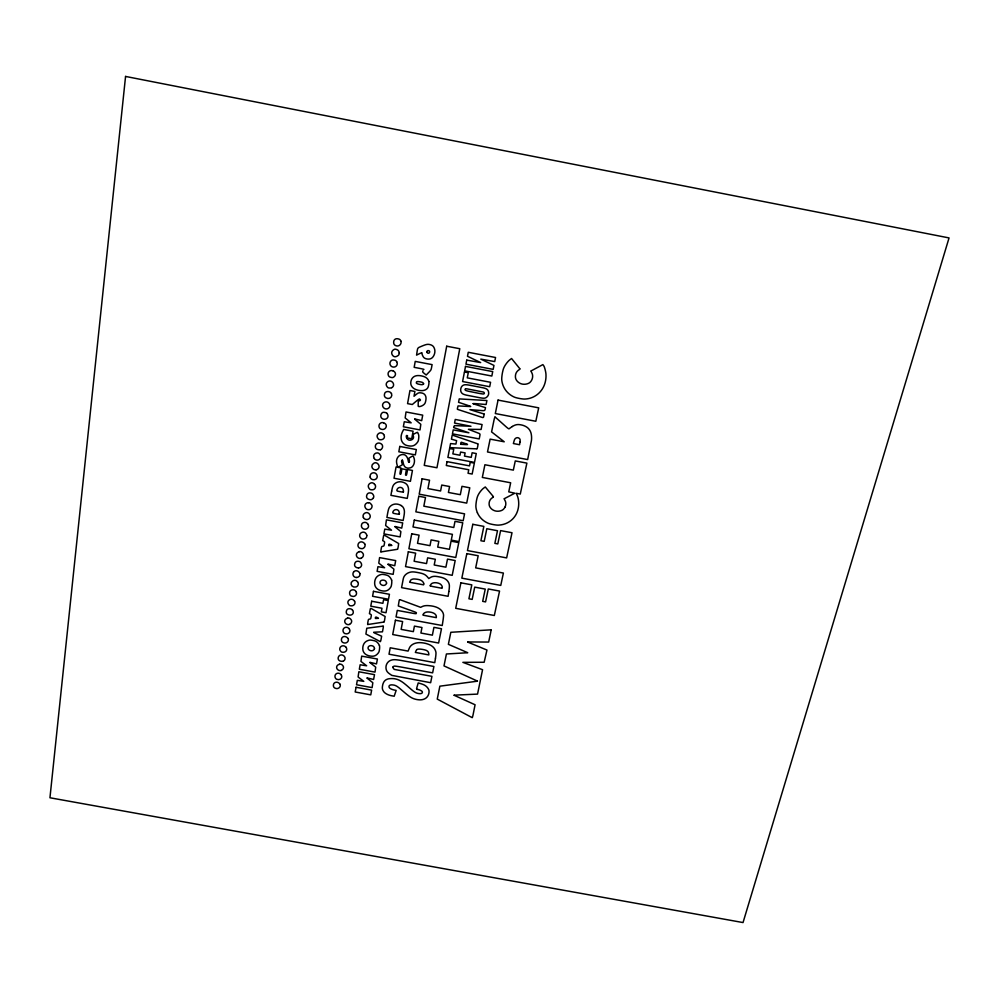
<?xml version="1.0" encoding="UTF-8"?>
<svg xmlns="http://www.w3.org/2000/svg" width="999" height="999" viewBox="0 0 999 999"><rect width="100%" height="100%" fill="white"/><g stroke="black" fill="none" stroke-linecap="round" stroke-linejoin="round"><path stroke-width="1.5" d="M484.14 414.073L484.065 414.585A23.177 22.178 7.9 0 1 483.916 415.422L483.828 415.884A20.417 19.543 7.5 0 1 483.616 416.833A1.898 1.811 4.8 0 1 483.416 417.32L482.854 417.57A4.146 3.971 4.5 0 1 482.305 417.432L457.704 409.428M491.096 629.944L490.809 631.655A96.616 87.712 9.7 0 1 490.434 633.641L488.661 642.057L467.769 641.957M430.157 585.714L430.219 585.526A12.375 11.339 6.9 0 1 430.981 584.315A3.322 3.047 7.5 0 1 432.392 583.216A6.818 6.244 7.4 0 1 434.565 582.729A8.941 8.179 7.3 0 1 437.125 582.892A10.377 9.503 7.3 0 1 439.66 583.716A3.984 3.646 7.2 0 1 440.696 584.403A6.044 5.544 7.3 0 1 441.595 585.426A5.445 4.995 7.3 0 1 442.157 586.538A2.085 1.911 7 0 1 442.232 587.487L442.07 588.299L433.491 586.675A42.27 39.111 7.4 0 1 431.643 586.263A53.247 49.388 7.3 0 1 430.282 585.901M465.209 389.111L465.047 389.548A2.448 2.36 7.5 0 0 465.159 389.922L465.634 390.397A8.704 8.392 7.4 0 0 466.833 390.821A35.652 34.578 6.8 0 0 469.068 391.371L478.409 393.256A76.374 74.738 3.3 0 0 483.179 394.018L483.741 393.918A2.972 2.86 4.9 0 0 484.19 393.631L484.365 393.107A2.947 2.835 5 0 0 484.078 392.57A1.386 1.336 4.8 0 0 483.204 392.008L466.883 388.836A2.485 2.398 7.6 0 0 465.509 388.948M531.118 370.916L542.869 364.61L543.606 365.622A5.619 5.42 -5.7 0 1 544.355 367.045A37.675 36.364 0.3 0 1 545.716 372.302A20.067 19.368 -3 0 1 545.978 374.687A27.46 26.511 -1.6 0 1 544.78 383.766A23.551 22.727 -2.3 0 1 540.471 391.496A21.628 20.867 -2.5 0 1 533.666 396.815A20.729 19.992 -2.6 0 1 525.324 399.026A14.835 14.298 -2.4 0 1 522.752 398.951A43.681 42.333 -4.2 0 1 516.108 397.702A13.786 13.287 -1.6 0 1 513.761 396.84A22.028 21.254 -2.5 0 1 509.34 394.068A21.079 20.342 -2.4 0 1 503.271 385.964A23.152 22.328 -2.7 0 1 501.885 380.969A14.935 14.411 -1.2 0 1 501.76 377.984A45.28 43.594 -6.4 0 1 503.034 370.117A16.446 15.884 -1.8 0 1 504.108 367.207A22.74 21.953 -2.7 0 1 505.307 365.072A27.822 26.823 -3.4 0 1 506.805 362.962A25.637 24.725 -3.2 0 1 508.416 361.089A12.999 12.575 -1.7 0 1 509.977 359.702L511.563 358.504L519.892 368.806M504.295 498.688L514.835 493.206L508.753 491.858L510.664 482.779L482.33 477.435L484.902 464.747L513.336 470.117L515.272 460.926L526.885 463.124L520.279 494.055L516.233 493.294L517.12 495.267A17.695 16.583 2.3 0 1 517.844 497.252A22.552 21.129 2.7 0 1 518.356 499.413A25.45 23.839 3 0 1 518.643 501.76A31.956 29.933 3.7 0 1 518.706 504.258A25.912 24.276 3.1 0 1 517.12 512.162A22.103 20.692 2.7 0 1 512.899 518.768A20.467 19.156 2.6 0 1 498.863 525.099A14.373 13.437 2.6 0 1 496.366 525.024A42.295 39.785 2.2 0 1 489.922 523.826A13.362 12.488 3 0 1 487.637 523.014A21.341 19.98 2.7 0 1 483.341 520.392A20.43 19.118 2.7 0 1 477.41 512.762M373.726 632.355L375.187 632.18A65.984 58.754 9.3 0 1 376.611 632.092L382.467 631.818L383.004 628.933A62 55.944 14.3 0 0 383.241 627.522A7.517 6.806 10.8 0 0 383.316 626.698A1.898 1.723 10.5 0 0 383.254 626.236M454.095 695.167L477.547 694.105L482.567 669.705L462.862 662.349L484.153 662.262L486.963 650.049L467.719 642.07M343.032 661.251L342.794 661.301A6.006 5.37 12.2 0 1 340.984 661.226A4.183 3.746 12.2 0 1 339.66 660.776A2.772 2.485 12.2 0 1 338.224 658.953A4.271 3.821 12.1 0 1 339.136 655.893A3.109 2.785 12.2 0 1 342.894 655.257A3.734 3.334 12.2 0 1 343.181 661.263M477.385 681.193L439.872 686.176L437.25 699.1L472.077 717.594M383.054 626.111L366.77 628.234L365.909 634.053L380.182 641.583M454.57 425.624L470.966 426.261L454.545 423.064L455.244 419.455L482.092 424.55L481.106 429.445L468.406 429.295L479.145 433.454A6.356 6.044 5.2 0 1 479.582 433.641L479.995 434.365A3.921 3.734 5.4 0 1 479.945 435.089A40.884 38.924 10.3 0 1 479.707 436.438L479.208 438.923L452.447 433.841L453.221 429.895L468.893 432.792L453.671 427.584L453.858 426.585A4.058 3.871 7.9 0 1 453.958 426.198M476.685 448.851L449.775 447.639L450.561 443.581L455.931 444.068L456.593 440.646L451.423 439.148L452.21 435.052L477.697 443.806M375.636 618.493L375.849 618.493A7.193 6.506 10.7 0 1 376.286 618.443L376.873 618.393A17.682 15.972 10.5 0 1 377.447 618.356L378.446 618.319L377.447 617.694A14.023 12.675 11.1 0 0 376.461 617.145L375.624 617.157A1.936 1.761 10.9 0 0 375.387 617.732A4.021 3.646 10.7 0 0 375.337 618.156L375.399 618.381M417.395 432.405L417.132 432.43A17.208 16.296 11.5 0 0 415.696 433.079A25.175 23.801 10.8 0 0 414.847 433.529A59.765 56.194 8.1 0 0 413.461 434.315A1.573 1.498 13.1 0 0 413.049 434.69L412.962 435.077A3.022 2.872 13 0 0 413.174 435.701A3.821 3.621 13.6 0 1 413.511 436.863A2.91 2.76 13.5 0 1 412.849 438.923A3.634 3.447 13.6 0 1 411.9 439.66A4.833 4.583 13.7 0 1 410.527 440.134A3.122 2.96 13.6 0 1 408.017 439.597A4.308 4.096 13.5 0 1 407.03 438.611A4.008 3.796 13.5 0 1 406.281 436.351A1.898 1.798 13.8 0 1 406.518 435.514L407.455 435.639A1.399 1.324 14 0 1 407.492 436.051A6.044 5.732 14.6 0 1 407.417 436.625L407.192 437.874L411.713 438.736L413.099 431.218L403.683 429.433L402.684 431.368A16.871 15.996 12.6 0 0 401.473 434.515A12.862 12.188 13.1 0 0 401.099 437.649A10.552 10.015 13.3 0 0 401.573 440.497A7.393 7.005 13.6 0 0 402.872 442.844A9.091 8.616 13.5 0 0 404.108 444.056A6.743 6.381 13.6 0 0 405.469 444.942A8.092 7.667 13.6 0 0 407.117 445.542A17.807 16.908 13.8 0 0 409.228 445.954A11.339 10.752 13.6 0 0 411.563 446.041A6.581 6.231 13.3 0 0 415.247 444.63A11.851 11.239 13.9 0 0 416.883 443.032A18.369 17.42 14.7 0 0 417.694 441.945A4.508 4.271 13 0 0 418.144 441.121A5.482 5.207 13.1 0 0 418.431 440.159A34.64 32.78 16.5 0 0 418.668 438.549A23.689 22.44 15.3 0 0 418.793 437.175A10.177 9.64 13.7 0 0 418.793 436.063A7.318 6.943 13.4 0 0 418.406 434.153A9.94 9.428 13.7 0 0 418.144 433.504A5.882 5.582 13.3 0 0 417.582 432.517M388.923 545.629L389.21 545.629A7.33 6.756 11.4 0 1 389.66 545.566L390.259 545.516A18.019 16.571 11.1 0 1 390.846 545.479L391.87 545.442L390.846 544.792A14.286 13.149 11.9 0 0 389.847 544.23L388.998 544.243A1.973 1.823 11.6 0 0 388.748 544.842A4.096 3.784 11.4 0 0 388.698 545.267L388.761 545.516M380.944 551.923L396.615 549.425A5.157 4.77 11.2 0 0 397.502 549.2M367.744 624.537L383.129 622.165A5.07 4.595 10.6 0 0 383.991 621.952M491.008 629.832L450.824 632.292L448.376 644.343L467.382 652.547A1.686 1.523 4.7 0 1 467.707 652.734L446.416 653.983L443.993 665.908L477.435 681.081M402.36 460.139L401.948 460.252A1.374 1.299 13.3 0 0 401.648 460.876A3.422 3.234 13 0 0 401.648 461.813A7.53 7.093 12.6 0 0 401.923 462.924L402.497 464.672L400.487 465.871A22.103 20.854 15.3 0 1 399.687 466.333A14.798 13.961 14.7 0 1 398.326 466.97L397.614 466.645A31.169 29.446 10.8 0 1 397.053 464.76A21.966 20.729 11.7 0 1 396.64 462.787A9.403 8.866 12.9 0 1 396.541 461.163A8.379 7.905 13 0 1 397.302 458.141A7.343 6.918 13.1 0 1 399.238 455.781A6.144 5.782 13.3 0 1 401.885 454.62A4.983 4.695 13.3 0 1 404.682 454.882A3.072 2.897 13.3 0 1 405.794 455.594A7.53 7.093 13.5 0 1 406.83 456.893A9.366 8.816 13.7 0 1 407.654 458.541A10.202 9.603 13.7 0 1 408.129 460.339A10.39 9.803 11.7 0 0 408.266 461.051A6.643 6.269 12.1 0 0 408.653 462.187L408.828 462.375M367.195 677.934L373.601 679.482L374.5 674.65L358.841 671.765L358.104 677.01L363.786 681.355L357.317 680.356L356.518 684.752L372.127 687.624L372.827 682.704L367.008 678.121M370.067 662.349L376.498 663.91L377.41 659.028L361.675 656.131L360.939 661.425L366.645 665.796L360.139 664.785L359.328 669.23L375.012 672.115L375.711 667.157L369.867 662.499M395.067 526.473L401.723 528.121L402.697 522.902L386.426 519.842L385.614 525.524L391.508 530.182L384.777 529.12L383.916 533.878L400.124 536.913L400.886 531.605L394.88 526.723M388.149 564.11L394.742 565.721L395.691 560.601L379.57 557.592L378.783 563.161L384.615 567.744L377.947 566.695L377.11 571.353L393.169 574.35L393.918 569.143L387.962 564.348M414.86 418.943L421.69 420.654L422.714 415.147L406.019 411.975L405.157 417.957L411.176 422.852L404.27 421.753L403.359 426.773L420.005 429.92L420.816 424.325L414.66 419.155M423.938 369.368L422.652 369.031A42.82 40.859 14.7 0 0 421.079 368.668A88.661 83.741 13.6 0 0 419.168 368.281L414.16 367.332L415.234 361.401L432.105 364.623L431.605 367.307A27.098 26.099 19.3 0 1 431.231 368.993A4.321 4.171 15.4 0 1 430.844 369.967A5.619 5.42 15.7 0 1 430.157 370.904A62.9 60.714 26.1 0 1 428.658 372.515L426.211 375.025L424.925 373.976A70.092 68.506 10.1 0 1 423.276 372.59A2.485 2.385 15.5 0 1 422.739 371.928L422.689 371.366A2.647 2.56 15.4 0 1 423.077 370.666M484.103 414.023L469.93 409.64L482.579 410.626A8.104 7.78 4.7 0 0 484.065 410.601L484.765 410.189A3.109 2.985 4.8 0 0 485.177 409.178L485.489 407.629L473.613 403.908A2.672 2.56 6.1 0 1 473.139 403.683M400.112 599.725L420.629 607.33L422.252 606.555A8.541 7.767 7.7 0 1 423.901 605.956A10.977 9.99 7.6 0 1 425.774 605.656A15.435 14.023 7.5 0 1 427.997 605.619A35.202 31.843 7.4 0 1 430.744 605.844A23.077 20.929 7.4 0 1 435.701 606.942A14.223 12.925 7.3 0 1 439.672 608.94A10.702 9.74 7.2 0 1 442.332 611.663A8.317 7.567 7.1 0 1 443.531 614.872A4.858 4.421 6.8 0 1 443.556 615.621A76.786 69.705 11.7 0 1 442.957 620.829L442.232 625.524L396.041 616.957L397.277 610.414L413.012 613.311A30.732 28.147 8.7 0 0 415.122 613.623A4.258 3.884 8.5 0 0 416.146 613.636L416.383 612.787A2.448 2.235 8.5 0 0 415.609 612.262A26.436 23.914 8.9 0 0 413.798 611.538L398.301 605.968L398.801 602.759A74.151 67.557 4.5 0 1 399.063 601.173A9.54 8.691 9.1 0 1 399.288 600.249A3.172 2.885 9.5 0 1 399.513 599.737M418.506 406.443L418.631 406.493A3.496 3.347 14.2 0 0 420.104 406.468A8.804 8.429 14.7 0 0 421.853 405.869A9.466 9.053 14.7 0 0 423.514 404.882A5.769 5.519 14.3 0 0 424.687 403.696A5.045 4.82 14.1 0 0 425.337 402.397A15.784 15.097 15.7 0 0 425.999 398.551A7.005 6.706 14.5 0 0 425.861 396.94A6.281 6.006 14.4 0 0 425.312 395.429A4.346 4.158 14.2 0 0 423.151 393.444A6.968 6.668 14.2 0 0 421.516 392.957A11.189 10.702 14.1 0 0 419.855 392.782A3.659 3.509 14.5 0 0 418.631 392.944A4.483 4.296 14.4 0 0 417.445 393.519A21.166 20.217 12.4 0 0 415.871 394.705L414.023 396.266L414.897 391.446L409.952 390.509L407.567 403.633L412.312 404.508L415.759 401.598A57.405 54.508 8 0 1 418.119 399.725A5.769 5.519 13.8 0 1 419.555 398.938L420.442 399.862A1.998 1.911 14.5 0 1 420.304 400.287L419.755 400.749A2.398 2.298 14.5 0 1 419.268 400.811A3.222 3.084 14.1 0 0 418.731 400.886L418.319 401.248A3.409 3.259 13.9 0 0 418.256 401.86A20.842 19.893 17.1 0 1 418.256 402.36L418.181 404.62A9.94 9.503 12.9 0 0 418.181 405.382A3.222 3.072 13.8 0 0 418.269 405.956A1.511 1.436 14 0 0 418.406 406.331M454.108 695.279L475.074 704.757L473.101 714.66A39.386 35.015 6.3 0 1 472.664 716.445A18.094 16.071 5.2 0 1 472.34 717.507M460.714 444.118L460.676 443.993A9.228 8.766 6 0 1 460.939 442.532L461.413 442.245A5.42 5.145 7.2 0 1 462 442.445A12.475 11.876 6.7 0 0 462.537 442.644L465.297 443.531A20.617 19.493 7 0 1 466.183 443.818A11.726 11.114 6.8 0 1 467.482 444.368M493.406 496.665L485.277 486.963L483.741 488.086A12.6 11.813 3.2 0 0 482.242 489.385A24.825 23.252 2.3 0 0 480.694 491.146A26.948 25.225 2.1 0 0 479.258 493.119A22.028 20.629 2.5 0 0 478.121 495.129A15.934 14.923 3.1 0 0 477.085 497.864A43.831 40.996 0.4 0 0 475.911 505.244A14.473 13.536 3.3 0 0 476.048 508.054A22.428 20.991 2.5 0 0 477.41 512.762M504.27 498.863A7.405 6.943 1.2 0 0 504.657 499.887A12.288 11.526 0.7 0 0 504.982 500.487A7.08 6.631 2.5 0 1 505.719 502.634A8.429 7.892 2.6 0 1 505.694 504.982A8.804 8.242 2.6 0 1 504.932 507.267M504.97 507.167A8.429 7.892 2.6 0 1 503.558 509.103A5.282 4.945 2.4 0 1 502.235 510.152A8.604 8.054 2.5 0 1 500.549 510.826A9.678 9.066 2.6 0 1 496.69 511.176A8.729 8.167 2.6 0 1 493.943 510.452A9.028 8.454 2.6 0 1 491.558 508.953A8.342 7.805 2.6 0 1 489.872 506.88A6.369 5.957 2.8 0 1 489.148 504.557A9.753 9.141 2.5 0 1 489.223 502.509A7.717 7.218 2.7 0 1 489.785 500.661A7.255 6.793 2.7 0 1 490.834 499.063A7.68 7.193 2.7 0 1 492.332 497.777A5.907 5.544 3.5 0 0 492.757 497.465A3.484 3.272 3.3 0 0 493.369 496.853M531.093 371.104A7.667 7.405 -5.6 0 0 531.493 372.19A12.725 12.3 -6.6 0 0 531.805 372.839A7.305 7.055 -2.9 0 1 532.554 375.112A8.691 8.392 -2.6 0 1 532.517 377.61A9.091 8.779 -2.6 0 1 531.718 380.045A8.779 8.479 -2.6 0 1 530.232 382.13A5.457 5.257 -3 0 1 528.908 383.129A8.879 8.579 -2.8 0 1 527.172 383.841A9.99 9.64 -2.7 0 1 523.189 384.215A9.003 8.691 -2.7 0 1 520.354 383.466A9.328 9.003 -2.7 0 1 517.907 381.868A8.604 8.304 -2.6 0 1 516.171 379.682A6.568 6.344 -2.3 0 1 515.447 377.21A10.077 9.728 -2.9 0 1 515.534 375.037A7.967 7.68 -2.5 0 1 516.121 373.064A7.492 7.23 -2.5 0 1 517.22 371.366A7.93 7.642 -2.5 0 1 518.768 369.992A6.106 5.907 -1.4 0 0 519.218 369.655A3.596 3.484 -1.6 0 0 519.842 369.006M512.375 426.486A14.81 14.086 -0.6 0 1 514.722 425.262A8.604 8.204 -0.3 0 1 516.958 424.65A9.403 8.966 -0.3 0 1 519.38 424.625A20.18 19.181 0 0 1 522.252 425.149A14.498 13.786 -0.3 0 1 526.573 427.01A10.365 9.865 -0.6 0 1 529.595 429.982A12.088 11.501 -0.4 0 1 531.243 434.103A23.551 22.415 1.1 0 1 531.543 439.323A19.381 18.444 0.5 0 1 531.368 440.946L527.647 459.577L487.5 451.973L490.122 439.135L504.233 441.795L491.583 431.905L493.931 420.479A44.431 42.32 -3 0 1 494.443 418.369A22.353 21.329 -0.2 0 1 494.83 417.095M512.375 426.486A42.832 40.509 -2 0 0 509.64 428.384A2.498 2.385 0.6 0 0 509.303 428.696L508.778 428.796A6.256 5.969 0.4 0 1 507.779 428.171A29.808 28.571 -2.1 0 1 506.043 426.735L495.417 417.232A2.135 2.048 2.9 0 0 495.104 416.995M477.047 448.801A14.823 14.073 6.9 0 0 477.497 447.377A25.599 24.313 8.3 0 0 477.872 445.467A14.823 14.073 6.9 0 0 478.009 443.981M473.164 403.571A54.845 51.96 5.5 0 1 476.723 403.721L486.113 404.52L486.913 400.524L459.228 398.901L458.566 402.31L467.345 405.232A62.35 58.929 8.5 0 1 470.566 406.431M470.541 406.531A12.05 11.576 6.9 0 1 470.005 406.518L458.066 405.919L457.617 407.604A10.989 10.514 6.9 0 0 457.467 408.266A5.045 4.833 7.8 0 0 457.367 409.253M409.215 462.275A2.098 1.973 12.8 0 0 409.428 461.588A4.695 4.433 13.1 0 0 409.14 459.552L408.691 458.391L410.726 457.092A16.121 15.185 11.2 0 1 411.6 456.568A6.044 5.707 12 0 1 412.325 456.231A3.496 3.297 12.2 0 1 412.874 456.056L413.349 456.381A13.699 12.9 13.5 0 1 414.123 458.466A9.69 9.141 13.1 0 1 414.46 460.864A10.689 10.077 13.2 0 1 414.135 463.311A9.765 9.203 13.1 0 1 413.224 465.472A6.294 5.932 12.7 0 1 411.838 467.082A3.322 3.134 12.4 0 1 410.976 467.569A8.179 7.717 12.8 0 1 408.529 468.106A3.946 3.721 12.6 0 1 407.467 468.044A5.107 4.82 12.6 0 1 405.831 467.445A3.896 3.671 12.6 0 1 404.62 466.408A6.069 5.719 12.5 0 1 403.733 464.76A20.829 19.668 11.2 0 1 403.084 462.3A17.87 16.796 14.8 0 0 402.897 461.488A10.589 9.965 14.2 0 0 402.497 460.252M421.678 352.834A9.316 8.991 16.4 0 0 420.179 353.359A21.891 21.091 14.7 0 0 419.168 353.821L416.571 355.12L417.082 351.685A37.912 36.726 11.2 0 1 417.557 349.113A2.41 2.323 18.3 0 1 418.144 348.039A3.696 3.571 18 0 1 419.268 347.252A134.84 127.46 4.9 0 1 422.814 345.754A39.411 37.925 12.7 0 1 425.399 344.805A9.603 9.291 16.4 0 1 427.272 344.393A6.356 6.144 16.8 0 1 428.908 344.405A9.59 9.278 16.5 0 1 430.694 344.817A6.668 6.456 16.6 0 1 432.043 345.429A4.695 4.545 16.6 0 1 433.104 346.278A5.17 5.007 16.6 0 1 433.916 347.427A9.403 9.091 17.1 0 1 434.528 348.926A8.167 7.892 17 0 1 434.865 351.71A10.639 10.29 17.4 0 1 434.228 354.633A9.74 9.416 17.2 0 1 432.792 357.118A5.445 5.27 16.4 0 1 430.819 358.629A5.17 4.995 16.3 0 1 429.258 359.041A8.129 7.867 16.7 0 1 425.636 358.616A5.007 4.845 16.6 0 1 424.225 357.854A3.496 3.384 16.6 0 1 423.451 357.055A9.216 8.929 16.1 0 1 422.752 355.844A10.564 10.227 15.9 0 1 421.828 352.934M373.726 632.467A9.828 8.904 10.6 0 0 374.975 633.166A25.112 22.802 10.4 0 0 375.911 633.603L381.643 636.201L381.143 638.948A47.128 42.458 13.2 0 1 380.881 640.234A7.93 7.155 10.7 0 1 380.644 641.033A3.009 2.71 10.4 0 1 380.419 641.495M367.644 624.437A20.817 18.844 10 0 1 367.682 623.738A15.397 13.949 10.4 0 1 367.769 622.877A30.207 27.36 9.4 0 1 367.932 621.865A92.283 83.554 5.3 0 1 368.269 620.142A2.335 2.123 11.3 0 1 368.494 619.555L368.856 619.268A3.222 2.91 11.3 0 1 369.555 619.093A3.634 3.297 11.5 0 0 370.242 618.943L370.592 618.693A1.761 1.586 11.4 0 0 370.816 618.181A46.229 41.821 14.3 0 0 371.303 615.509A1.761 1.586 11.4 0 0 371.278 614.947L371.029 614.585A3.634 3.284 11.4 0 0 370.442 614.198L369.43 613.648L370.242 609.24A3.734 3.384 11.3 0 1 370.442 608.603L371.029 608.403A9.291 8.417 11.6 0 1 371.466 608.628L385.127 616.483L384.74 619.168A27.235 24.663 12.2 0 1 384.565 620.192A17.345 15.709 11.5 0 1 384.14 621.803M380.844 551.798A21.204 19.555 10.5 0 1 380.881 551.073A15.684 14.461 11 0 1 380.969 550.187A30.769 28.384 9.7 0 1 381.143 549.138A94.006 86.688 4.6 0 1 381.481 547.352A2.385 2.198 12.1 0 1 381.718 546.74L382.08 546.441A3.284 3.022 12.1 0 1 382.804 546.266A3.696 3.409 12.3 0 0 383.504 546.103L383.866 545.841A1.786 1.648 12.2 0 0 384.091 545.317A47.115 43.382 15.8 0 0 384.59 542.532A1.786 1.648 12.3 0 0 384.565 541.957L384.365 541.62A3.696 3.409 12.3 0 0 383.728 541.183L382.692 540.621L383.541 536.038A3.796 3.521 12.1 0 1 383.753 535.377L384.34 535.164A9.466 8.741 12.5 0 1 384.777 535.402L398.676 543.531L398.276 546.303A27.747 25.587 13.2 0 1 398.089 547.377A17.67 16.309 12.4 0 1 397.664 549.038M401.236 505.569A6.231 5.794 12 0 1 403.808 508.628A10.714 9.978 12.3 0 1 404.358 510.826A8.292 7.717 12.1 0 1 404.408 511.875A23.789 22.115 13.4 0 1 404.345 513.236A31.831 29.583 14.1 0 1 404.158 514.835A50.699 47.065 15.7 0 1 403.871 516.608L403.146 520.491L386.9 517.445L387.649 513.274A62.725 58.392 7.1 0 1 388.361 509.977A11.389 10.602 11.8 0 1 389.111 507.942A6.369 5.932 12.2 0 1 390.122 506.505A8.854 8.242 12 0 1 391.62 505.282A7.867 7.33 12.1 0 1 395.154 504.083A8.379 7.792 12.1 0 1 397.115 504.12A9.828 9.153 12.1 0 1 401.236 505.569M400.624 474.25A1.286 1.211 13.1 0 0 400.874 473.863A5.407 5.082 13.5 0 0 401.111 473.101A57.193 53.571 18.7 0 0 401.398 471.628L401.91 468.818L406.406 469.667L405.881 472.477A56.856 53.484 6.4 0 0 405.631 473.951A5.407 5.082 11.9 0 0 405.582 474.75A1.286 1.211 12.3 0 0 405.669 475.199L406.231 475.299A1.411 1.336 12.5 0 0 406.481 474.9A6.044 5.669 13 0 0 406.718 474.088A66.533 62.3 19 0 0 407.03 472.515L407.592 469.518L412.45 470.442L410.427 481.318L394.018 478.234L396.054 466.983L400.924 467.907L400.337 471.066A76.099 71.578 5 0 0 400.062 472.752A6.706 6.294 12.4 0 0 399.987 473.638A1.561 1.461 12.9 0 0 400.075 474.125M341.121 674.712A3.909 3.484 12 0 0 339.91 673.676A3.184 2.835 12 0 0 336.913 673.438A3.372 3.009 12 0 0 335.726 674.288A3.671 3.272 12 0 0 335.065 675.611A4.233 3.771 12 0 0 335.077 677.135A3.846 3.422 12 0 0 335.739 678.496A2.685 2.385 12 0 0 336.913 679.345A3.571 3.184 12 0 0 341.146 674.687M339.41 664.123A2.86 2.56 12.1 0 1 340.796 664.198A3.147 2.81 12.1 0 1 342.058 664.859A4.958 4.421 12.1 0 1 343.082 666.021A2.985 2.66 12.1 0 1 343.469 667.644A3.859 3.447 12.1 0 1 341.283 670.329M341.346 670.491A3.521 3.134 12.1 0 1 336.75 668.194A3.521 3.134 12.1 0 1 339.46 664.36M349.25 628.821A3.959 3.571 12.5 0 0 348.027 627.772A3.222 2.91 12.5 0 0 344.992 627.534A3.409 3.084 12.5 0 0 343.793 628.408A3.721 3.347 12.5 0 0 343.107 629.745A4.283 3.859 12.5 0 0 343.119 631.306A3.884 3.509 12.5 0 0 343.793 632.704A2.71 2.448 12.5 0 0 344.98 633.578A3.609 3.259 12.5 0 0 349.275 628.808M347.54 617.994A2.897 2.61 12.6 0 1 348.938 618.069A3.184 2.885 12.6 0 1 350.212 618.743A5.007 4.533 12.7 0 1 351.248 619.929A3.022 2.722 12.6 0 1 351.636 621.59A3.909 3.534 12.6 0 1 349.425 624.338M349.488 624.5A3.559 3.222 12.6 0 1 344.842 622.152A3.559 3.222 12.6 0 1 347.59 618.231M359.877 573.563A4.183 3.834 13.3 0 0 357.53 571.053A3.159 2.885 13.3 0 0 353.871 571.69M353.871 571.69A4.058 3.709 13.3 0 0 353.246 575.424A3.259 2.985 13.3 0 0 356.468 577.484M356.468 577.472A3.834 3.509 13.3 0 0 358.441 576.885A4.271 3.896 13.3 0 0 359.478 575.948A3.072 2.81 13.3 0 0 359.877 573.563M358.554 567.944A3.559 3.259 13.5 0 0 360.914 562.799A6.031 5.519 13.6 0 0 360.439 562.187A2.522 2.31 13.4 0 0 359.378 561.525A4.82 4.421 13.4 0 0 358.653 561.351A4.358 3.984 13.4 0 0 357.18 561.313A2.922 2.685 13.5 0 0 355.132 562.712A5.195 4.758 13.3 0 0 354.595 565.084A2.622 2.398 13.5 0 0 355.319 566.658A4.358 3.996 13.4 0 0 356.144 567.295A3.796 3.484 13.5 0 0 358.541 567.894M359.24 551.585A2.947 2.71 13.6 0 1 360.664 551.66A3.247 2.972 13.6 0 1 361.963 552.347A5.095 4.683 13.7 0 1 363.012 553.583A3.072 2.822 13.6 0 1 363.399 555.294A3.971 3.646 13.7 0 1 361.139 558.141M361.201 558.316A3.621 3.322 13.6 0 1 356.481 555.894A3.621 3.322 13.6 0 1 359.29 551.823M363.374 517.544A3.634 3.372 14.4 0 0 368.531 519.118A3.634 3.372 14.4 0 0 369.493 514.21A4.82 4.471 14.5 0 0 368.444 513.186A2.785 2.585 14.4 0 0 365.984 512.699A4.483 4.158 14.3 0 0 364.697 513.261A4.083 3.796 14.4 0 0 363.511 514.448A3.484 3.234 14.4 0 0 363.436 517.507M368.531 502.722A4.883 4.533 14.6 0 1 369.293 502.809A1.723 1.598 14.6 0 1 369.855 503.009A2.298 2.135 14.7 0 1 370.379 503.409A11.339 10.527 15 0 1 371.653 504.907A2.435 2.26 14.5 0 1 371.953 505.506A1.998 1.861 14.5 0 1 372.04 506.093A5.644 5.245 14.8 0 1 371.965 506.88A3.646 3.384 14.6 0 1 367.844 509.64A4.158 3.871 14.6 0 1 367.157 509.415A2.697 2.51 14.6 0 1 366.096 508.728A5.907 5.495 14.5 0 1 365.597 508.141A3.709 3.447 14.6 0 1 368.519 502.659M373.301 498.014A4.77 4.446 15 0 1 372.377 498.988A6.369 5.932 15.1 0 1 371.69 499.45A1.911 1.786 14.8 0 1 371.128 499.662A2.123 1.973 14.8 0 1 370.492 499.7A8.804 8.217 15 0 1 369.568 499.562A4.533 4.233 14.9 0 1 368.194 499.088A2.997 2.797 14.9 0 1 366.645 497.165A3.634 3.384 14.9 0 1 366.621 495.891A5.894 5.495 14.7 0 1 367.12 494.43A3.084 2.872 14.9 0 1 367.982 493.431A2.81 2.622 14.9 0 1 369.205 492.957A4.508 4.196 14.8 0 1 370.729 492.982A5.145 4.795 14.8 0 1 371.478 493.169A2.323 2.173 14.9 0 1 372.527 493.868A6.906 6.431 15 0 1 373.039 494.517A4.72 4.396 14.9 0 1 373.638 495.741A2.985 2.785 14.8 0 1 373.301 498.014M370.167 477.06A5.282 4.958 15.2 0 1 370.192 475.561A3.859 3.609 15.4 0 1 370.542 474.55A3.434 3.222 15.4 0 1 372.078 473.139A3.696 3.459 15.4 0 1 373.151 472.852A4.008 3.746 15.4 0 1 374.275 472.877A2.885 2.71 15.4 0 1 375.274 473.201A3.147 2.947 15.4 0 1 376.111 473.863A5.332 4.983 15.5 0 1 376.823 474.837A3.621 3.384 15.4 0 1 373.064 479.707A4.446 4.171 15.4 0 1 371.653 479.183A2.997 2.81 15.4 0 1 370.179 477.06M376.086 469.892A3.671 3.447 15.7 0 1 373.501 463.486A4.533 4.258 15.6 0 1 374.775 462.849A2.822 2.647 15.7 0 1 377.26 463.349A4.883 4.583 15.8 0 1 378.309 464.398A4.196 3.934 15.7 0 1 379.033 466.071A3.384 3.184 15.7 0 1 377.784 469.08A4.071 3.821 15.7 0 1 376.074 469.767M374.338 458.516A3.759 3.534 16 0 1 377.297 452.909A4.945 4.645 16 0 1 378.084 453.059A1.736 1.636 16.1 0 1 378.646 453.271A2.335 2.198 16.1 0 1 379.17 453.671A11.489 10.789 16.4 0 1 380.457 455.219A2.46 2.323 15.9 0 1 380.756 455.819A2.023 1.898 15.9 0 1 380.856 456.431A5.719 5.382 16.2 0 1 380.769 457.23A3.696 3.472 16 0 1 376.598 460.064A4.221 3.971 16 0 1 375.899 459.84A2.735 2.572 16 0 1 374.825 459.128A5.982 5.632 15.9 0 1 374.313 458.529M383.516 422.777A4.983 4.72 17.2 0 1 384.652 423.326A4.708 4.458 17.2 0 1 385.577 424.1A2.485 2.36 17.1 0 1 386.101 424.962A3.447 3.272 17.2 0 1 386.188 426.71A3.821 3.621 17.2 0 1 383.791 429.27A3.571 3.384 17.2 0 1 381.943 429.383A6.019 5.719 17.3 0 1 380.894 429.083A2.71 2.56 17.2 0 1 380.132 428.633A2.498 2.36 17.2 0 1 379.57 428.009A4.608 4.371 17.1 0 1 379.158 427.122A3.734 3.534 17.2 0 1 380.819 422.952A3.347 3.172 17.2 0 1 383.516 422.777M386.95 413.411A6.244 5.932 17.8 0 1 387.412 414.073A4.308 4.096 17.7 0 1 387.987 415.746A3.247 3.084 17.6 0 1 386.663 418.556A4.208 3.996 17.7 0 1 385.015 419.193A3.859 3.671 17.7 0 1 382.804 418.906A3.234 3.072 17.6 0 1 381.218 417.52A3.546 3.372 17.6 0 1 380.806 415.434A4.583 4.358 17.5 0 1 381.693 413.361A4.296 4.083 17.5 0 1 382.342 412.712A1.811 1.723 17.8 0 1 383.017 412.387A2.585 2.448 17.8 0 1 383.878 412.325A12.438 11.788 17.2 0 1 385.177 412.5A5.395 5.12 17.5 0 1 385.939 412.712A2.123 2.01 17.6 0 1 386.95 413.411M391.708 387.662A4.458 4.271 19.4 0 1 389.622 388.037A9.041 8.654 19.7 0 1 388.673 387.924A1.748 1.673 19.3 0 1 387.612 387.337A9.553 9.153 19 0 1 387.013 386.601A4.695 4.495 19.2 0 1 386.363 385.302A3.134 2.997 19.4 0 1 386.7 382.817A4.945 4.733 19.1 0 1 387.687 381.743A3.759 3.596 19.3 0 1 388.986 381.094A3.184 3.047 19.3 0 1 391.72 381.593A4.495 4.308 19.3 0 1 392.844 382.667A4.046 3.871 19.3 0 1 393.569 384.565A3.297 3.159 19.2 0 1 391.708 387.649M392.969 370.791A4.158 3.984 20 0 1 395.08 372.615A2.91 2.785 19.9 0 1 395.429 373.676A3.334 3.197 20 0 1 395.367 374.812A3.746 3.584 20 0 1 394.867 375.899A4.433 4.246 20.1 0 1 394.018 376.81A6.568 6.294 20.4 0 1 393.331 377.285A2.048 1.961 19.8 0 1 392.12 377.56A7.243 6.943 20.2 0 1 390.109 377.123A2.822 2.71 20 0 1 389.298 376.673A2.473 2.373 20 0 1 388.723 376.024A4.633 4.446 19.9 0 1 388.286 375.112A3.871 3.709 20 0 1 388.399 372.49A3.559 3.422 20 0 1 392.957 370.816M416.658 649.8A7.193 6.481 7.5 0 0 415.859 651.198L415.347 652.422L428.833 654.919L428.783 653.995A5.632 5.07 7.4 0 0 428.371 652.31A3.434 3.097 7.3 0 0 427.385 651.073A5.27 4.745 7.4 0 0 425.661 650.174A19.843 17.807 7.5 0 0 422.964 649.5A28.859 25.849 7.5 0 0 420.829 649.188A12.637 11.364 7.6 0 0 419.081 649.088A7.805 7.018 7.7 0 0 417.744 649.213A1.923 1.723 7.8 0 0 416.908 649.562M460.964 444.305A2.51 2.385 7.2 0 0 461.438 444.33A6.144 5.832 6.9 0 1 461.938 444.343L464.91 444.543A24.201 23.114 6.8 0 0 465.909 444.605A14.111 13.449 6.7 0 0 467.432 444.605M426.985 352.135A1.336 1.299 16.6 0 0 429.095 352.997L429.37 352.734A1.249 1.211 16.6 0 0 429.533 352.372A2.535 2.46 16.8 0 0 429.62 351.91A3.172 3.072 16.9 0 0 429.595 351.361L429.133 350.824A4.471 4.321 16.4 0 0 427.922 350.587L427.285 350.886A2.26 2.185 16.4 0 0 427.072 351.323A1.786 1.723 16.5 0 0 427.01 352.135M399.363 513.311A9.316 8.666 12.5 0 0 398.801 511.138A1.823 1.698 12 0 0 398.389 510.526A3.109 2.897 12.1 0 0 395.017 509.802A3.521 3.272 12 0 0 393.544 510.851A4.333 4.033 12 0 0 392.757 512.549L393.206 513.186A4.645 4.321 12.3 0 0 394.018 513.424L395.966 513.811A41.946 39.398 12.7 0 0 397.252 514.035A27.298 25.562 12.4 0 0 399.225 514.26M399.363 513.311A3.397 3.159 12.1 0 1 399.338 514.173M403.434 492.02A3.409 3.197 12.4 0 0 403.459 491.133A9.366 8.766 12.9 0 0 402.897 488.948A1.836 1.711 12.4 0 0 402.472 488.336A3.122 2.922 12.4 0 0 399.088 487.587A3.534 3.309 12.4 0 0 397.602 488.661A4.358 4.083 12.3 0 0 396.815 490.372L397.252 491.021A4.67 4.371 12.7 0 0 398.077 491.258L400.037 491.645A42.183 39.835 13.2 0 0 401.323 491.87A27.448 25.837 12.9 0 0 403.309 492.095M423.601 383.766L423.551 383.604A5.919 5.682 15.4 0 0 423.276 383.117A1.623 1.561 15 0 0 422.902 382.717A2.41 2.31 15.1 0 0 422.352 382.392A4.945 4.745 15.1 0 0 421.553 382.13A23.726 22.665 14.5 0 0 420.317 381.855A19.443 18.594 14.7 0 0 418.581 381.606A5.307 5.095 15.4 0 0 417.32 381.618A2.16 2.073 15.7 0 0 416.521 381.893L416.308 383.004A2.148 2.06 15.8 0 0 416.958 383.541A5.195 4.995 15.7 0 0 418.106 384.016A18.594 17.92 16.2 0 0 420.916 384.603A6.219 5.982 15.5 0 0 421.79 384.652A3.584 3.447 15.3 0 0 422.465 384.59A1.623 1.561 15.1 0 0 422.977 384.39A5.919 5.694 15.7 0 0 423.439 384.091L423.588 383.866M416.608 688.86L417.07 689.335A21.304 19.106 7.4 0 0 418.082 689.535A7.605 6.768 7.4 0 1 419.468 689.922A9.715 8.654 7.4 0 1 420.866 690.546A8.492 7.567 7.4 0 1 421.965 691.258L422.365 691.87A1.611 1.436 7.2 0 1 421.441 693.431A3.472 3.097 7.3 0 1 420.042 693.656A10.864 9.715 7.3 0 1 418.119 693.456A7.468 6.668 7.3 0 1 416.308 692.906A11.189 9.99 7.3 0 1 414.485 691.907A25.799 23.127 6.9 0 1 412.187 690.197A178.571 164.373 0 0 1 408.641 687.15A103.908 90.872 10.8 0 0 403.883 683.179A27.198 24.163 9 0 0 400.199 680.731A15.859 14.123 8.8 0 0 396.89 679.308A14.098 12.562 8.8 0 0 393.444 678.633A18.806 16.746 8.8 0 0 389.148 678.733A7.805 6.956 9 0 0 386.001 679.819A6.843 6.106 9 0 0 383.878 681.942A12.862 11.476 8.7 0 0 382.667 685.152A23.614 21.066 8.1 0 0 382.367 687.237A7.83 6.981 9 0 0 382.442 688.835A6.081 5.42 9.1 0 0 382.892 690.234A9.878 8.816 8.9 0 0 383.778 691.683A6.968 6.219 9 0 0 385.114 693.019A11.976 10.689 8.9 0 0 387 694.205A14.323 12.787 8.8 0 0 389.273 695.154A17.17 15.347 8.8 0 0 391.783 695.791L394.193 696.228L396.153 690.409L394.455 690.072A15.297 13.686 8.7 0 1 392.644 689.597A9.678 8.641 8.8 0 1 391.096 688.973A6.918 6.181 8.8 0 1 389.935 688.249A2.66 2.373 8.9 0 1 389.248 687.462A2.16 1.923 8.9 0 1 389.048 686.213A1.598 1.424 9 0 1 389.785 685.289A3.559 3.172 8.9 0 1 391.471 684.877A11.151 9.928 8.8 0 1 393.856 685.089A6.806 6.056 8.8 0 1 395.579 685.626A10.552 9.391 8.8 0 1 397.327 686.6A29.595 26.236 9.3 0 1 399.662 688.361L403.808 691.882A123.114 112.225 3.4 0 0 407.979 695.316A26.798 24.001 7.1 0 0 411.014 697.402A15.385 13.749 7.4 0 0 413.711 698.688A16.121 14.411 7.3 0 0 416.658 699.5A19.456 17.395 7.3 0 0 419.28 699.824A11.364 10.14 7.3 0 0 421.566 699.75A9.378 8.367 7.3 0 0 423.601 699.288A8.966 7.992 7.2 0 0 425.424 698.438A7.455 6.643 7.2 0 0 427.048 697.052A9.678 8.629 7.3 0 0 428.246 695.192A10.664 9.515 7.4 0 0 428.996 690.734A3.846 3.434 7 0 0 428.846 690.047A7.055 6.294 7.1 0 0 428.546 689.298A8.729 7.78 7.2 0 0 428.084 688.486A11.888 10.589 7.4 0 0 427.497 687.662A9.678 8.629 7.3 0 0 424.7 685.264A12.463 11.101 7.3 0 0 422.789 684.365A26.536 23.576 7.5 0 0 420.342 683.553L418.219 682.941L416.82 687.687A12.675 11.314 6.7 0 0 416.695 688.224A6.219 5.557 7.1 0 0 416.608 688.86M374.488 648.563L374.3 649.15A10.202 9.178 11.1 0 1 373.851 649.75A3.059 2.747 10.7 0 1 371.266 650.774A3.372 3.034 10.7 0 1 369.792 650.361A3.809 3.422 10.7 0 1 368.594 649.387A2.535 2.285 10.7 0 1 368.531 646.64A2.897 2.61 10.7 0 1 369.88 645.779A3.409 3.059 10.7 0 1 371.628 645.691A5.594 5.032 10.7 0 1 372.615 645.966A2.547 2.298 10.7 0 1 373.339 646.365A2.36 2.123 10.6 0 1 373.876 646.94A4.358 3.921 10.7 0 1 374.263 647.727A6.906 6.206 10.9 0 1 374.463 648.363L374.488 648.563M386.563 583.154L386.376 583.753A10.377 9.49 11.7 0 1 385.914 584.365A3.109 2.847 11.2 0 1 383.279 585.426A3.434 3.134 11.2 0 1 381.78 585.002A3.871 3.534 11.2 0 1 380.557 584.003A2.572 2.36 11.3 0 1 380.507 581.168A2.947 2.697 11.3 0 1 381.88 580.269A3.459 3.172 11.2 0 1 383.666 580.182A5.694 5.207 11.2 0 1 384.665 580.469A2.597 2.373 11.2 0 1 385.402 580.881A2.41 2.198 11.2 0 1 385.939 581.468A4.433 4.058 11.3 0 1 386.338 582.28A7.03 6.419 11.4 0 1 386.538 582.941L386.563 583.154M392.882 667.207L392.982 667.694A7.855 7.043 8.7 0 0 393.494 668.456L394.218 669.392L431.93 676.348L430.644 682.704L391.808 675.374L389.66 673.913A12.887 11.563 8.9 0 1 388.087 672.639A6.968 6.244 9.1 0 1 387 671.34A6.606 5.919 9.1 0 1 386.326 669.867A10.689 9.578 8.9 0 1 386.001 668.106A9.803 8.791 8.9 0 1 386.163 665.721A9.49 8.504 8.9 0 1 387.038 663.498A8.791 7.88 9 0 1 388.536 661.675A7.155 6.419 9.1 0 1 390.497 660.439A9.216 8.267 9 0 1 393.119 659.765A12.587 11.276 8.9 0 1 396.116 659.765A60.839 53.884 8.6 0 1 401.136 660.464L433.903 666.47L432.629 672.851L401.298 667.082A125.212 109.116 8.5 0 0 397.015 666.37A28.197 25.125 8.8 0 0 394.717 666.108A1.573 1.411 9 0 0 393.731 666.333A4.758 4.258 8.9 0 0 393.094 666.808L392.907 667.095M125.562 76.436L49.95 797.764L743.031 922.564L949.05 237.924L125.562 76.436M519.942 442.145L519.555 444.717L513.374 443.544L514.01 441.258A20.929 19.855 -2.1 0 1 514.373 440.072A5.157 4.908 -0.3 0 1 514.735 439.285A3.134 2.985 -0.1 0 1 515.159 438.711A3.372 3.209 -0.1 0 1 516.733 437.774A2.56 2.435 -0.1 0 1 518.756 438.037A3.322 3.159 -0.1 0 1 519.592 438.723A2.435 2.323 -0.2 0 1 519.955 439.285A2.11 1.998 -0.2 0 1 520.117 439.885A4.595 4.371 0.1 0 1 520.117 440.734A33.591 31.968 3.9 0 1 519.942 442.145M448.851 591.533L448.114 596.291L401.573 587.637L403.171 579.283A17.92 16.421 8.5 0 1 403.584 577.734A6.981 6.394 9.4 0 1 404.033 576.685A9.303 8.529 9.2 0 1 406.006 574.3A10.589 9.715 9.1 0 1 409.428 572.415A9.84 9.016 9.1 0 1 412.612 571.903A13.074 11.976 9.1 0 1 413.961 571.965A22.203 20.305 9 0 1 415.646 572.165A82.492 74.376 8.7 0 1 417.994 572.577A50 45.417 8.8 0 1 421.553 573.364A13.074 11.976 8.7 0 1 423.976 574.225A8.629 7.917 8.6 0 1 425.799 575.349A11.813 10.827 8.7 0 1 427.447 576.935L428.808 578.546L430.032 577.747A9.678 8.866 7.4 0 1 431.818 576.835A7.005 6.419 7.5 0 1 433.653 576.398A9.69 8.879 7.4 0 1 435.814 576.373A30.02 27.385 7.3 0 1 438.698 576.785A47.989 43.606 7.4 0 1 440.596 577.172A20.292 18.556 7.2 0 1 442.107 577.572A14.56 13.324 7.2 0 1 443.369 578.009A11.726 10.739 7.1 0 1 444.518 578.533A9.378 8.591 7 0 1 448.776 582.966A8.679 7.955 7 0 1 449.375 585.976A28.771 26.349 8.5 0 1 449.325 587.487A41.883 38.349 9.5 0 1 449.15 589.335A84.391 77.148 12.6 0 1 448.851 591.533M435.477 658.216L434.777 662.662L389.011 654.208L390.222 647.789L408.091 651.086L409.178 648.463A9.066 8.179 7.8 0 1 411.413 645.329A10.552 9.503 7.7 0 1 415.097 643.319A14.036 12.637 7.6 0 1 419.955 642.657A23.501 21.104 7.5 0 1 425.549 643.393A22.815 20.492 7.5 0 1 429.682 644.805A11.826 10.652 7.3 0 1 432.754 646.728A9.678 8.729 7.3 0 1 434.802 649.225A11.451 10.315 7.4 0 1 435.914 652.297A5.445 4.908 7 0 1 435.976 653.171A32.979 29.695 8.7 0 1 435.914 654.582A43.481 39.136 9.4 0 1 435.739 656.293A71.616 64.398 11.1 0 1 435.477 658.216M356.056 687.275L355.194 691.995L370.754 694.854L371.628 690.134L356.056 687.275M371.678 601.236L370.779 606.168L381.98 608.254L381.318 611.863L386.014 612.724L388.274 600.574L383.566 599.7L382.892 603.321L371.678 601.236M373.476 591.333L372.577 596.291L388.511 599.25L389.435 594.293L373.476 591.333M391.683 491.108L390.909 495.329L407.255 498.401L407.979 494.468A50.986 47.59 16.4 0 0 408.279 492.669A32.018 29.92 14.7 0 0 408.466 491.058A23.914 22.365 13.9 0 0 408.529 489.685A8.342 7.805 12.5 0 0 408.479 488.636A10.777 10.09 12.7 0 0 407.929 486.413A6.256 5.869 12.3 0 0 405.357 483.304A9.89 9.253 12.4 0 0 401.211 481.843A8.417 7.88 12.4 0 0 399.238 481.818A7.905 7.405 12.5 0 0 395.679 483.029A8.904 8.329 12.4 0 0 394.168 484.265A6.406 5.994 12.6 0 0 393.144 485.714A11.451 10.727 12.1 0 0 392.395 487.774A63.062 59.041 7 0 0 391.683 491.108M399.787 446.441L398.826 451.773L415.334 454.895L416.321 449.562L399.787 446.441M446.69 346.216L424.238 465.372L436.95 467.769L459.777 348.713L446.69 346.216M395.429 620.229L392.719 634.54L438.611 643.031L441.483 628.758L433.928 627.36L432.38 635.164L420.891 633.041L421.978 627.509L414.423 626.111L413.349 631.643L401.136 629.382L402.622 621.565L395.429 620.229M408.329 551.785L405.532 566.608L452.21 575.312L455.182 560.539L447.502 559.115L445.891 567.182L434.203 564.997L435.327 559.278L427.647 557.842L426.536 563.573L414.11 561.251L415.659 553.159L408.329 551.785M411.725 533.791L408.903 548.751L455.781 557.504L458.778 542.607L451.061 541.158L449.45 549.313L437.712 547.115L438.836 541.346L431.118 539.897L430.007 545.666L417.52 543.331L419.081 535.164L411.725 533.791M414.298 520.104L413.012 526.96L452.422 534.34L451.273 540.134L458.978 541.583L462.762 522.789L455.007 521.328L453.783 527.509L414.298 520.104M418.793 496.253L415.859 511.838L463.174 520.729L464.56 513.836L423.838 506.181L425.487 497.514L418.793 496.253M422.09 478.808L419.193 494.168L466.708 503.109L469.78 487.799L461.963 486.326L460.302 494.692L448.414 492.457L449.575 486.525L441.745 485.052L440.596 490.984L427.947 488.598L429.545 480.207L422.09 478.808M447.065 461.625L446.303 465.509L468.756 469.755L468.044 473.276L472.152 474.05L474.35 463.111L470.229 462.337L469.53 465.871L447.065 461.625M449.612 448.501L447.889 457.38L474.5 462.412L476.273 453.546L472.14 452.759L471.228 457.38L464.473 456.106L465.109 452.909L460.601 452.048L459.965 455.244L452.847 453.896L453.746 449.275L449.612 448.501M464.448 371.953L462.587 381.543L489.685 386.713L490.571 382.305L467.27 377.859L468.281 372.689L464.448 371.953M465.522 366.408L464.66 370.854L491.833 376.036L492.719 371.603L465.522 366.408M466.745 360.115L465.959 364.185L493.169 369.38L493.956 365.422L480.806 359.128L494.73 361.576L495.554 357.505L468.269 352.285L467.495 356.268L480.669 362.575L466.745 360.115M423.713 583.99L423.551 584.84L409.64 582.255L410.077 581.243A5.932 5.432 8.9 0 1 410.502 580.444A2.66 2.435 9.1 0 1 411.014 579.882A2.885 2.647 9.1 0 1 411.7 579.482A7.805 7.155 8.9 0 1 412.699 579.145A4.92 4.508 9 0 1 414.235 578.983A23.939 21.841 8.7 0 1 418.943 579.582A7.917 7.243 8.7 0 1 420.654 580.157A6.181 5.657 8.7 0 1 422.964 581.942A4.958 4.545 8.6 0 1 423.613 583.029A1.923 1.773 8.4 0 1 423.713 583.99M460.889 582.829L455.706 608.316L494.33 615.496L499.55 591.071L488.299 588.973L485.576 601.898L482.679 601.348L485.252 589.098L474.725 587.125L472.177 599.4L468.918 598.788L471.803 584.852L460.889 582.829M466.833 553.621L461.838 578.146L500.761 585.414L503.396 573.051L475.674 567.869L478.184 555.744L466.833 553.621M472.789 524.313L467.457 550.574L506.643 557.904L512.012 532.742L500.599 530.606L497.789 543.906L494.855 543.356L497.502 530.731L486.825 528.721L484.203 541.358L480.894 540.746L483.853 526.386L472.789 524.313M498.051 400.099L495.317 413.549L535.826 421.266L538.698 407.842L498.051 400.099M423.364 614.26L423.027 615.184L436.326 617.657L436.313 616.545A3.284 2.985 7.2 0 0 435.901 615.109A4.745 4.321 7.3 0 0 434.752 613.848A6.868 6.244 7.4 0 0 432.942 612.837A12.213 11.089 7.4 0 0 428.084 611.95A7.492 6.818 7.5 0 0 425.899 612.262A5.157 4.695 7.6 0 0 424.275 613.061A2.947 2.685 7.7 0 0 423.364 614.26M380.582 449.687L380.219 449.8A6.331 5.982 16.5 0 1 378.309 449.712A4.333 4.096 16.4 0 1 376.935 449.238A2.985 2.81 16.4 0 1 375.412 447.24A3.996 3.771 16.3 0 1 375.399 445.904A4.858 4.583 16.2 0 1 375.736 444.842A3.097 2.922 16.4 0 1 377.123 443.456A4.433 4.183 16.3 0 1 378.184 443.106A3.109 2.922 16.4 0 1 379.37 443.106A4.258 4.008 16.4 0 1 381.63 444.23A2.985 2.81 16.3 0 1 382.305 445.167A3.484 3.284 16.4 0 1 382.592 446.441A3.959 3.734 16.4 0 1 381.655 448.888A3.709 3.496 16.4 0 1 380.582 449.687M471.016 385.464L468.618 385.04A19.555 18.756 7.5 0 0 465.497 384.74A4.745 4.57 7.8 0 0 463.623 385.077A4.233 4.071 7.9 0 0 462.112 386.101A4.795 4.62 7.8 0 0 461.301 387.287A7.18 6.906 7.4 0 0 460.676 390.359A4.558 4.383 7.9 0 0 463.623 394.293A19.043 18.382 7.3 0 0 466.62 395.179L479.495 397.677A50.337 48.914 4.2 0 0 482.205 398.102A13.874 13.362 4.7 0 0 483.866 398.214A3.984 3.834 4.6 0 0 485.052 398.052A4.333 4.171 4.7 0 0 486.251 397.502A5.807 5.582 4.8 0 0 488.136 395.417A5.245 5.045 4.7 0 0 488.598 394.118A3.921 3.771 4.5 0 0 488.661 393.531A8.429 8.104 5.3 0 0 488.573 392.083A4.758 4.57 4.7 0 0 487.5 389.772A4.071 3.921 4.6 0 0 485.951 388.686A16.721 16.034 5.2 0 0 483.017 387.799L471.016 385.464M379.445 645.616A5.382 4.845 10.5 0 0 379.233 645.129A12.925 11.613 10.9 0 0 378.571 643.943A7.705 6.931 10.7 0 0 378.209 643.443A10.977 9.878 10.8 0 0 377.123 642.232A5.132 4.62 10.6 0 0 376.011 641.42A6.044 5.432 10.6 0 0 374.637 640.846A18.919 16.983 10.6 0 0 372.689 640.384A31.506 28.197 10.5 0 0 371.116 640.122A5.332 4.808 10.8 0 0 370.117 640.072A4.046 3.634 10.8 0 0 369.218 640.184A12.775 11.476 10.5 0 0 368.069 640.521A8.766 7.88 10.7 0 0 366.158 641.445A7.617 6.856 10.7 0 0 364.66 642.769A8.192 7.368 10.7 0 0 363.599 644.467A11.526 10.377 10.5 0 0 362.962 646.528A12.512 11.264 10.4 0 0 362.912 649.937A7.305 6.568 10.7 0 0 364.086 652.747A6.868 6.169 10.7 0 0 366.421 654.782A10.477 9.428 10.7 0 0 369.78 655.956A12.837 11.551 10.7 0 0 372.365 656.206A6.543 5.882 10.6 0 0 374.513 655.881A6.181 5.557 10.6 0 0 376.336 654.932A10.627 9.565 10.8 0 0 377.984 653.334A11.788 10.602 10.9 0 0 378.609 652.459A4.895 4.408 10.5 0 0 378.996 651.685A6.831 6.144 10.6 0 0 379.258 650.761A35.939 32.28 12.4 0 0 379.483 649.3A20.879 18.769 11.4 0 0 379.595 648.189A16.908 15.197 11.2 0 0 379.62 647.127A13.674 12.288 11 0 0 379.57 646.216A2.885 2.597 10.4 0 0 379.445 645.616M391.608 580.094A5.47 5.007 11 0 0 391.396 579.582A13.137 12.013 11.5 0 0 390.721 578.359A7.83 7.168 11.2 0 0 390.372 577.847A11.164 10.202 11.3 0 0 389.26 576.598A5.22 4.77 11.1 0 0 388.136 575.749A6.144 5.619 11.1 0 0 386.738 575.162A19.243 17.557 11.1 0 0 384.752 574.687A32.043 29.146 11 0 0 383.154 574.425A5.42 4.97 11.4 0 0 382.13 574.375A4.108 3.759 11.4 0 0 381.231 574.5A12.987 11.876 11 0 0 380.057 574.85A8.904 8.142 11.2 0 0 378.109 575.811A7.755 7.093 11.3 0 0 376.586 577.172A8.329 7.617 11.2 0 0 375.487 578.933A11.726 10.727 11 0 0 374.837 581.068A12.725 11.638 10.9 0 0 374.775 584.59A7.43 6.793 11.3 0 0 375.961 587.487A6.981 6.381 11.3 0 0 378.334 589.585A10.652 9.74 11.2 0 0 381.743 590.796A13.049 11.951 11.3 0 0 384.378 591.046A6.656 6.081 11.1 0 0 386.563 590.709A6.281 5.744 11.1 0 0 388.424 589.735A10.814 9.89 11.4 0 0 390.097 588.074A11.988 10.964 11.5 0 0 390.746 587.162A4.983 4.558 11 0 0 391.133 586.376A6.943 6.356 11.1 0 0 391.396 585.414A36.551 33.379 13.2 0 0 391.645 583.891A21.229 19.406 12.1 0 0 391.758 582.742A17.195 15.722 11.9 0 0 391.783 581.655A13.899 12.712 11.6 0 0 391.745 580.719A2.935 2.685 10.9 0 0 391.608 580.094M428.833 381.468A6.219 5.969 15 0 0 427.959 379.508A6.531 6.269 15 0 0 426.448 377.909A8.691 8.342 15.1 0 0 424.238 376.698A17.283 16.558 15 0 0 421.328 375.886A15.784 15.135 15.1 0 0 417.957 375.574A8.267 7.942 15.6 0 0 415.159 376.099A6.494 6.231 15.8 0 0 413.012 377.435A7.105 6.818 15.7 0 0 411.526 379.52A9.128 8.766 15.4 0 0 410.776 383.141A6.369 6.119 15.8 0 0 411.788 386.388A7.468 7.168 15.7 0 0 414.523 388.886A13.836 13.312 15.6 0 0 418.643 390.347A15.647 15.06 15.7 0 0 421.541 390.634A9.49 9.116 15.3 0 0 424.063 390.322A7.243 6.956 15 0 0 426.111 389.435A5.507 5.282 14.8 0 0 427.597 388.012A5.12 4.92 14.7 0 0 428.234 386.738A17.22 16.521 16.7 0 0 428.946 382.917A5.232 5.032 14.9 0 0 428.833 381.468M339.872 684.103A4.021 3.571 11.9 0 0 338.299 682.654A3.272 2.91 11.9 0 0 334.39 682.991A3.521 3.134 11.9 0 0 333.479 684.665A5.632 5.007 11.8 0 0 333.454 686.063A2.947 2.622 11.9 0 0 333.916 687.2A2.672 2.373 11.9 0 0 334.852 688.024A4.271 3.796 11.9 0 0 336.213 688.498A3.234 2.872 11.9 0 0 338.062 688.361A3.784 3.359 11.9 0 0 340.272 685.714A3.009 2.672 11.9 0 0 339.872 684.103M345.991 647.24A3.634 3.259 12.3 0 0 344.368 646.041A3.272 2.935 12.3 0 0 340.709 646.778A3.934 3.521 12.3 0 0 339.835 648.451A6.031 5.42 12.1 0 0 339.76 649.188A2.46 2.21 12.3 0 0 340.072 650.312A6.743 6.056 12.2 0 0 340.522 650.973A8.941 8.029 12.1 0 0 341.084 651.623A1.636 1.461 12.3 0 0 342.083 652.147A8.454 7.592 12.4 0 0 342.969 652.247A3.984 3.571 12.3 0 0 344.955 651.897A3.384 3.034 12.3 0 0 346.703 648.988A3.871 3.472 12.3 0 0 345.991 647.24M347.864 638.336A4.396 3.946 12.4 0 0 346.203 636.937A3.384 3.034 12.4 0 0 344.156 636.563A3.059 2.747 12.4 0 0 342.395 637.35A3.621 3.259 12.4 0 0 341.496 639.023A5.694 5.12 12.3 0 0 341.471 640.459A2.985 2.685 12.4 0 0 341.933 641.62A2.71 2.435 12.4 0 0 342.869 642.457A4.321 3.884 12.4 0 0 344.255 642.944A3.322 2.985 12.4 0 0 346.178 642.794A3.759 3.372 12.4 0 0 348.376 639.997A2.972 2.672 12.4 0 0 347.864 638.336M352.547 610.227A6.006 5.445 12.8 0 0 352.035 609.64A2.498 2.26 12.7 0 0 350.949 608.99A5.969 5.407 12.7 0 0 350.162 608.791A4.108 3.721 12.7 0 0 348.763 608.753A2.672 2.423 12.8 0 0 347.615 609.19A2.885 2.622 12.8 0 0 346.803 610.077A5.057 4.583 12.6 0 0 346.328 612.724A2.61 2.36 12.8 0 0 347.764 614.572A5.007 4.533 12.8 0 0 349.175 615.034A4.021 3.646 12.8 0 0 351.273 614.909A3.172 2.872 12.7 0 0 353.271 612.062A3.946 3.584 12.8 0 0 352.547 610.227M354.558 601.248A5.032 4.57 12.9 0 0 353.521 600.049A3.197 2.91 12.9 0 0 352.235 599.363A2.91 2.635 12.9 0 0 350.836 599.288A3.821 3.472 12.8 0 0 349.463 599.812A4.133 3.746 12.8 0 0 348.439 600.761A3.347 3.034 12.9 0 0 348.027 603.246A4.358 3.959 12.8 0 0 348.688 604.52A9.041 8.217 12.6 0 0 349.263 605.194A1.648 1.498 12.9 0 0 350.274 605.719A8.554 7.78 13 0 0 351.161 605.819A3.784 3.434 12.9 0 0 354.408 604.407A3.472 3.159 12.9 0 0 354.97 602.847A3.159 2.872 12.8 0 0 354.558 601.248M356.119 591.708A5.195 4.72 13.1 0 0 355.419 590.796A3.022 2.747 13 0 0 354.595 590.172A2.797 2.547 13 0 0 353.621 589.86A4.046 3.684 13 0 0 352.51 589.847A3.559 3.247 13 0 0 351.036 590.334A3.247 2.96 13 0 0 350.025 591.371A3.696 3.359 13 0 0 349.613 592.807A5.195 4.72 12.9 0 0 349.862 594.43A4.108 3.734 13 0 0 350.249 595.204A1.736 1.573 13.1 0 0 350.749 595.716A2.46 2.248 13 0 0 351.498 596.066A11.938 10.889 13.1 0 0 352.722 596.353A3.109 2.822 13 0 0 354.533 596.191A3.571 3.247 13 0 0 356.106 591.72M357.567 581.893A4.296 3.909 13.2 0 0 356.568 580.894A2.822 2.572 13.2 0 0 354.096 580.394A4.371 3.984 13.1 0 0 352.784 580.943A3.584 3.272 13.1 0 0 355.869 586.962A5.495 5.007 13.2 0 0 356.818 586.513A2.485 2.273 13.1 0 0 357.917 585.327A6.631 6.056 13.4 0 0 358.216 584.328A3.971 3.621 13.2 0 0 358.266 583.691A2.697 2.46 13.1 0 0 358.191 583.116A3.034 2.772 13.1 0 0 357.967 582.529A6.106 5.569 13.3 0 0 357.567 581.893M364.76 544.043A3.596 3.309 13.8 0 0 364.073 543.119A4.333 3.996 13.8 0 0 363.099 542.395A4.121 3.796 13.8 0 0 361.975 541.957A2.86 2.635 13.8 0 0 360.876 541.908A3.197 2.947 13.8 0 0 359.328 542.544A4.058 3.734 13.8 0 0 357.979 545.579A3.496 3.222 13.8 0 0 358.554 547.165A4.358 4.021 13.8 0 0 359.003 547.702A2.098 1.923 13.8 0 0 359.478 548.064A2.535 2.335 13.8 0 0 360.065 548.326A8.454 7.792 13.9 0 0 361.838 548.651A2.098 1.923 13.7 0 0 362.475 548.613A1.886 1.736 13.7 0 0 363.024 548.414A6.294 5.794 14 0 0 363.698 547.976A4.246 3.909 13.9 0 0 364.51 547.127A3.696 3.409 13.8 0 0 364.972 546.128A3.447 3.172 13.8 0 0 365.06 545.067A3.247 2.997 13.8 0 0 364.76 544.043M366.758 535.302A4.408 4.071 14 0 0 365.097 532.729A2.86 2.635 14 0 0 362.575 532.23A4.421 4.083 13.9 0 0 361.263 532.779A6.144 5.669 13.8 0 0 360.627 533.241A2.547 2.348 14.1 0 0 359.94 534.253A6.231 5.757 13.8 0 0 359.677 535.751A2.535 2.348 14.1 0 0 359.977 536.938A6.144 5.682 13.9 0 0 360.414 537.599A4.533 4.183 13.9 0 0 361.213 538.424A2.71 2.498 14 0 0 363.161 539.035A5.619 5.195 14.1 0 0 364.398 538.848A3.721 3.447 14 0 0 365.834 538.086A3.359 3.097 14 0 0 366.745 535.302M367.919 524.225A4.77 4.421 14.3 0 0 367.12 523.264A3.184 2.947 14.2 0 0 366.158 522.639A2.935 2.722 14.2 0 0 365.06 522.39A3.659 3.384 14.2 0 0 363.898 522.514A4.858 4.495 14.1 0 0 362.924 522.889A2.622 2.423 14.3 0 0 362.225 523.426A2.835 2.622 14.2 0 0 361.763 524.175A6.294 5.832 14 0 0 361.476 525.212A3.846 3.559 14.2 0 0 361.725 527.185A3.372 3.122 14.2 0 0 365.01 529.208A3.796 3.521 14.2 0 0 366.995 528.621A4.196 3.884 14.2 0 0 367.969 527.747A3.072 2.835 14.1 0 0 368.444 525.474A4.583 4.246 14.2 0 0 367.919 524.225M374.6 484.378A6.344 5.919 15.3 0 0 373.489 483.341A2.697 2.522 15.2 0 0 372.352 482.842A2.41 2.248 15.2 0 0 371.178 482.879A4.62 4.308 15 0 0 369.942 483.429A4.258 3.971 15.1 0 0 368.868 484.44A3.447 3.222 15.1 0 0 368.431 487.075A4.483 4.196 15.1 0 0 369.106 488.424A9.316 8.716 14.8 0 0 369.692 489.135A1.698 1.586 15.1 0 0 370.729 489.697A8.816 8.242 15.3 0 0 371.653 489.797A4.77 4.458 15.2 0 0 373.064 489.685A3.209 3.009 15.1 0 0 375.037 488.261A4.283 3.996 15.2 0 0 375.487 487.05A5.107 4.77 15.3 0 0 375.549 486.301A2.023 1.898 15 0 0 375.462 485.714A2.46 2.298 15 0 0 375.162 485.127A9.49 8.854 15.4 0 0 374.6 484.378M383.666 434.503A4.446 4.196 16.8 0 0 382.567 433.441A3.147 2.972 16.8 0 0 379.845 432.942A3.709 3.509 16.7 0 0 378.571 433.591A4.883 4.62 16.6 0 0 377.597 434.64A3.097 2.922 16.8 0 0 377.272 437.062A4.633 4.383 16.7 0 0 377.922 438.324A9.428 8.929 16.4 0 0 378.509 439.048A1.723 1.623 16.8 0 0 379.558 439.622A8.929 8.442 17 0 0 380.494 439.722A4.408 4.158 16.8 0 0 382.555 439.36A3.259 3.084 16.7 0 0 384.403 436.351A3.996 3.771 16.8 0 0 383.666 434.503M389.585 404.158A6.056 5.757 18.3 0 0 388.648 402.872A2.772 2.635 18.1 0 0 387.562 402.147A4.271 4.058 18.1 0 0 386.85 401.948A3.459 3.297 18.1 0 0 385.452 401.96A3.871 3.684 18.1 0 0 383.141 403.484A3.459 3.297 18.2 0 0 382.692 406.069A3.871 3.684 18.1 0 0 384.328 408.329A3.459 3.297 18.1 0 0 387.025 408.841A3.871 3.684 18.2 0 0 389.335 407.33A3.459 3.297 18.1 0 0 389.847 406.094A4.271 4.071 18.2 0 0 389.91 405.394A2.772 2.635 18 0 0 389.585 404.17M391.433 393.594A2.785 2.66 18.6 0 0 390.746 392.657A4.083 3.896 18.7 0 0 389.66 391.945A4.421 4.221 18.7 0 0 388.374 391.583A3.871 3.696 18.7 0 0 387.075 391.62A4.508 4.308 18.6 0 0 386.051 391.958A2.735 2.61 18.8 0 0 384.777 393.281A5.382 5.132 18.5 0 0 384.39 395.454A2.735 2.61 18.8 0 0 385.127 397.165A4.483 4.283 18.7 0 0 385.976 397.852A3.746 3.571 18.7 0 0 391.483 393.569M396.69 361.725A6.581 6.319 21 0 0 396.203 361.026A2.048 1.973 20.8 0 0 395.167 360.314A7.243 6.956 20.5 0 0 393.131 359.977A2.835 2.722 20.9 0 0 392.22 360.102A2.473 2.385 20.9 0 0 391.446 360.502A4.645 4.458 20.6 0 0 390.734 361.201A3.784 3.634 20.7 0 0 390.871 365.859A3.397 3.259 20.8 0 0 392.232 366.795A3.946 3.796 20.8 0 0 394.518 366.995A3.559 3.422 20.7 0 0 397.227 363.911A3.996 3.834 20.8 0 0 396.69 361.725M399.2 352.997A3.521 3.397 21.6 0 0 397.802 350.125A3.934 3.784 21.6 0 0 397.165 349.762A5.682 5.482 21.5 0 0 396.428 349.463A9.091 8.741 21.3 0 0 395.504 349.213A1.761 1.698 21.9 0 0 394.293 349.375A9.615 9.253 20.6 0 0 393.481 349.862A4.633 4.471 21.5 0 0 392.345 350.949A3.559 3.434 21.6 0 0 391.82 353.746A4.396 4.233 21.6 0 0 392.495 355.169A4.77 4.595 21.5 0 0 393.494 356.193A2.498 2.398 21.5 0 0 394.617 356.693A2.785 2.685 21.6 0 0 395.879 356.631A6.568 6.331 22.1 0 0 397.327 356.019A9.828 9.478 22.6 0 0 398.139 355.494A2.535 2.448 21.4 0 0 398.638 355.02A2.098 2.023 21.3 0 0 398.938 354.47A4.97 4.795 21.8 0 0 399.213 352.997M400.899 341.196A4.658 4.495 22.7 0 0 400.462 340.259A2.473 2.385 22.6 0 0 399.875 339.598A2.885 2.785 22.5 0 0 399.051 339.136A7.705 7.43 22.2 0 0 397.877 338.811A4.383 4.233 22.5 0 0 396.416 338.761A3.122 3.009 22.7 0 0 394.23 340.122A3.759 3.621 22.6 0 0 393.756 341.383A6.131 5.919 22.2 0 0 393.706 343.044A3.209 3.097 22.6 0 0 394.193 344.393A2.922 2.822 22.6 0 0 395.204 345.354A4.683 4.533 22.7 0 0 396.678 345.904A3.559 3.434 22.6 0 0 398.564 345.779A3.934 3.796 22.6 0 0 400.999 343.057A3.684 3.559 22.6 0 0 400.899 341.196"/></g></svg>
